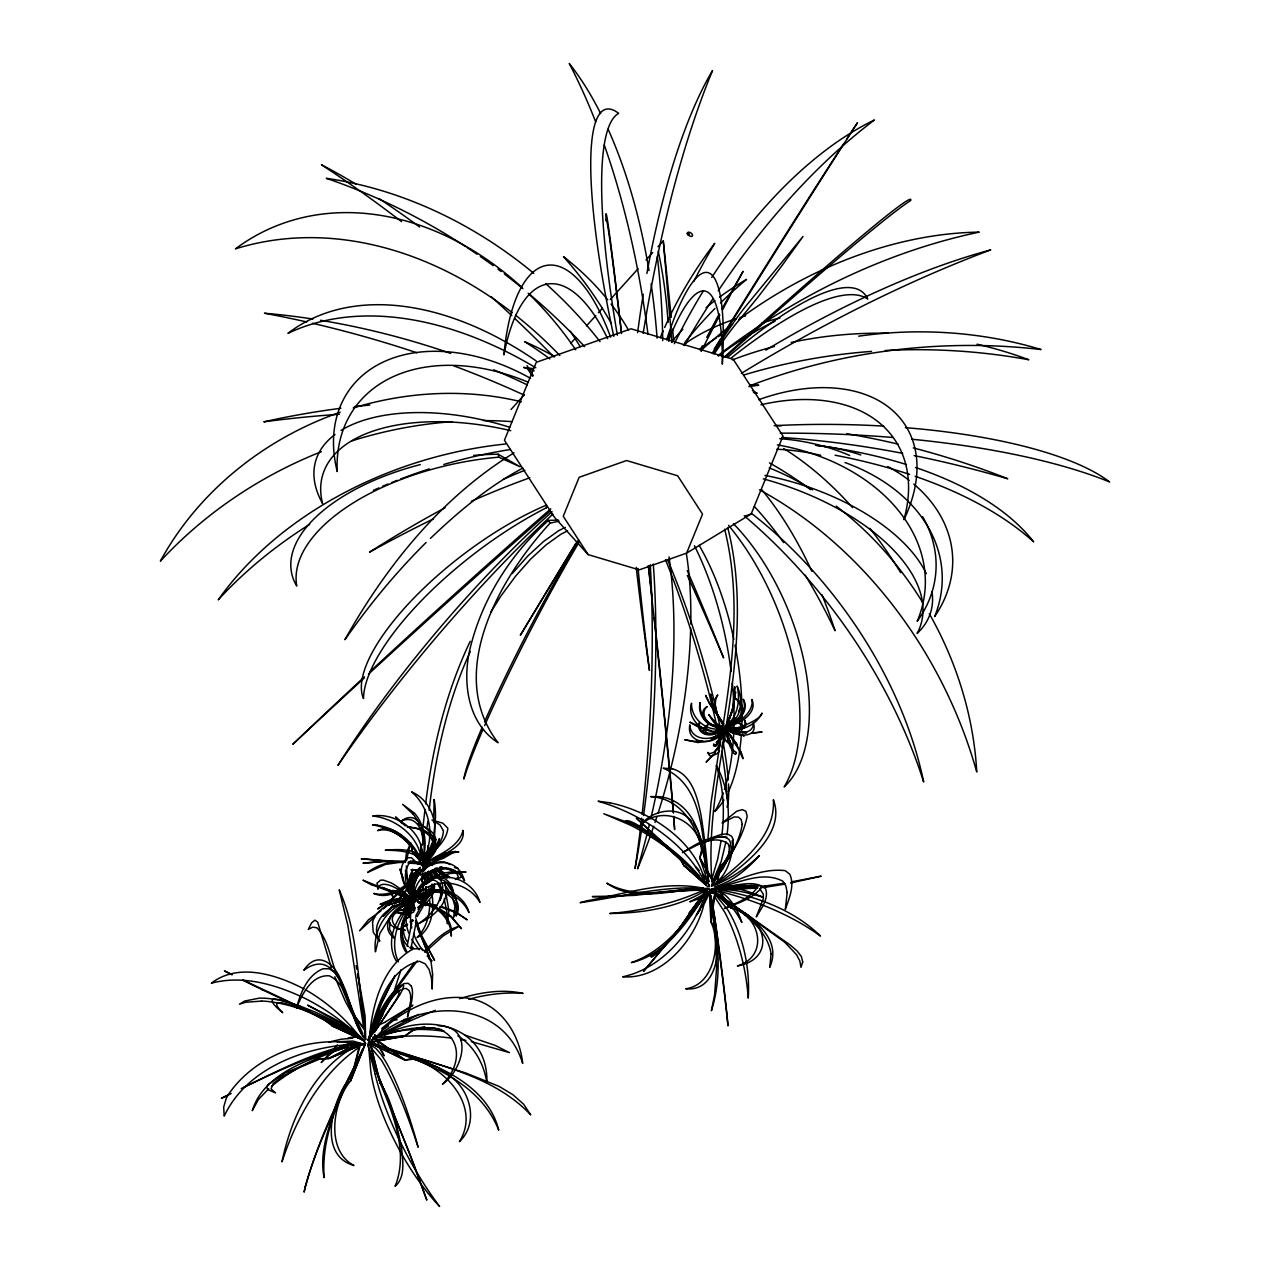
<?xml version="1.0" encoding="UTF-8"?>
<svg xmlns="http://www.w3.org/2000/svg" width="1270" height="1270" viewBox="0 0 1270 1270"><rect width="100%" height="100%" fill="white"/><g stroke="black" fill="none" stroke-linecap="round" stroke-linejoin="round"><path stroke-width="1.5" d="M427.418 872.03L427.371 877.252L429.847 879.126M724.789 730.504L724.995 728.583L724.694 739.394L722.265 748.078L724.805 728.885M728.313 736.806L725.011 728.186L737.378 744.95L726.726 730.52L726.678 733.79L729.917 741.029L729.472 743.553A16.002 2.826 57.7 0 1 722.297 736.409A17.685 3.127 57.7 0 0 728.012 736.409M390.096 916.956L379.889 933.339L375.444 951.817C372.586 929.989 387.35 906.59 409.131 901.557L408.75 917.178L405.257 919.226C402.193 926.481 402.796 935.117 407.194 941.705M405.4 870.49L411.194 895.413L407.273 877.649L406.321 865.997M429.847 900.938C429.927 914.067 426.72 928.068 417.052 937.562C431.8 929.497 434.07 910.622 432.213 895.509M724.583 729.297L724.63 728.44M423.497 842.74L422.037 827.707L417.639 820.69A25.797 16.272 -78.3 0 0 400.923 821.404A28.511 17.986 -78.3 0 1 422.894 843.105L420.64 847.122L422.624 862.028L432.53 852.567L439.579 838.565C437.674 848.312 432.864 859.282 422.767 862.774L420.64 847.122L422.894 843.105M432.022 883.968C432.832 890.857 426.72 896.033 420.418 897.144M432.53 885.111L431.53 891.143M365.395 1043.321L328.914 1058.481L319.532 1059.085L298.545 1067.879L282.448 1076.5L273.145 1083.596L271.097 1088.898L275.574 1092.899L267.795 1089.612L266.779 1087.39L267.986 1084.659L285.464 1072.801L318.738 1058.815L328.914 1058.481L365.395 1043.321L363.791 1041.273M405.273 862.473L406.352 853.44L410.623 842.661L406.479 860.473M408.75 883.952L409.575 876.871L412.782 869.236L410.464 882.967L413.575 899.843L410.099 893.127L408.75 883.952L391.716 899.716L377.666 908.955L391.287 899.271L407.733 884.015M708.025 837.724L711.105 802.227L719.757 745.236M413.575 899.843L422.577 889.587L423.577 884.365L426.99 880.777L430.832 878.396L437.896 878.046C445.802 882.825 442.166 893.683 439.69 900.636C447.294 889 434.642 871.22 423.688 885.111L422.577 889.587L413.099 895.874C412.575 871.76 434.689 850.09 458.867 851.805C444.659 853.329 431.054 860.631 422.704 872.379M433.689 822.309L434.134 799.608M425.799 895.636L425.831 892.064M714.899 897.049L715.137 894.382L727.551 909.495A99.981 60.5 82.2 0 1 748.236 998.125A143.542 86.868 82.2 0 0 724.948 912.574L714.137 896.001L710.835 921.766C721.265 943.15 714.28 984.964 685.721 988.774C716.455 991.981 721.598 949.944 715.343 927.783L710.835 921.766L709.993 892.365L717.232 894.683L724.106 898.969A88.963 46.799 82.3 0 1 741.87 922.465A55.912 29.416 82.3 0 0 724.821 894.826L721.265 892.572L713.803 890.603M423.529 865.616L426.593 864.822M342.9 985.949C338.153 967.168 319.056 947.229 303.816 970.232C344.202 941.149 347.996 1024.064 365.712 1039.368L365.061 1015.746L357.902 974.503M721.916 834.93C724.662 811.736 723.773 787.749 716.264 765.461C728.123 786.368 730.139 811.403 727.011 834.85M422.465 875.475L421.862 881.38L423.656 883.666M422.434 875.856L421.862 881.38L424.196 883.761M423.212 868.49L423.608 864.806M421.688 862.806L423.434 861.885L423.783 859.631M423.069 825.976L425.006 809.419M425.656 803.894C432.419 747.919 445.897 692.388 470.202 641.302M427.164 826.865L427.8 821.357M429.101 810.323C435.435 755.872 447.358 701.516 470.313 651.494M724.598 729.948L724.741 728.297L724.424 733.536M421.91 859.472C425.942 833.485 396.97 812.006 372.666 816.023C395.557 818.388 418.497 835.835 421.481 859.552M389.811 922.591L389.557 929.275L394.287 938.197C379.016 927.179 392.763 907.066 407.257 903.764L398.891 909.241L392.954 915.734M430.387 856.806L428.323 860.266L422.211 863.473C429.847 863.298 432.784 854.456 429.228 848.487M723.043 725.329C733.298 660.749 740.823 593.503 724.63 529.225M726.361 725.122C736.679 660.241 744.156 592.677 727.869 528.13M721.122 840.724L717.629 859.314L711.676 879.538L699.818 857.949L701.564 850.281C699.484 820.515 662.273 803.688 640.255 825.341C652.32 809.863 678.625 804.656 691.769 821.547M715.137 894.382L710.835 921.766L710.009 890.873C719.915 889.476 700.611 891.286 713.645 893.27M732.06 840.756C734.854 850.678 727.758 860.409 720.201 866.156L717.026 882.682C742.569 862.203 775.795 835.819 773.351 799.703C786.654 834.66 742.664 866.743 717.455 883.793L720.201 866.156C726.535 861.044 731.679 851.979 728.154 843.867C714.105 833.549 695.611 846.106 682.403 852.662C695.515 844.502 710.724 834.152 726.869 837.184M414.814 889.968L413.798 895.715L422.577 889.587L414.02 899.303M433.832 835.12L435.483 817.547A52.181 22.511 -84.2 0 0 434.165 799.56M423.688 861.33L423.878 853.996M723.074 745.03C715.439 789.988 708.279 835.628 711.93 881.364M434.324 859.409L428.419 861.711L428.593 860.79C441.611 853.392 458.994 846.296 463.058 830.389C465.423 843.471 450.85 850.678 441.373 856.028M391.192 915.829L399.272 908.51L408.845 903.018L409.131 901.557M446.31 893.588C444.135 908.034 430.99 917.797 418.56 923.623C431.324 915.178 445.452 900.017 439.611 883.523M725.948 841.804L721.249 861.314L713.089 880.634L699.818 857.949L702.596 849.551L700.945 839.772L697.754 830.659L693.007 822.769M425.418 897.557L422.862 906.875L417.227 916.527M407.178 946.039L411.686 923.226M411.242 947.102L415.766 924.211M411.194 895.413L412.369 889.984L410.893 885.587L411.417 878.284L411.797 895.032L411.67 878.141L410.559 876.03C407.972 883.841 421.084 915.845 406.908 889.222M424.275 895.064L421.227 905.891L415.988 915.464M723.154 738.346L723.789 735.663M369.602 1039.431L368.872 1042.464L405.162 1060.117L413.337 1059.18C446.532 1068.546 480.885 1107.027 459.438 1141.635C478.758 1123.378 470.837 1091.486 451.072 1076.897M365.49 1043.416L350.663 1080.738L359.823 1046.797C320.738 1073.706 296.466 1117.616 281.988 1161.86C291.528 1115.568 315.5 1065.673 359.791 1044.115L350.663 1080.738C333.28 1101.185 324.707 1150.303 353.965 1165.495C319.786 1155.954 330.851 1108.234 344.551 1085.469L350.663 1080.738L365.49 1043.416C361.855 1037.193 353.806 1035.479 347.52 1038.543M394.986 975.804L381.603 1003.427L368.76 1038.955C380.349 1023.842 384.318 1003.427 398.955 990.663L398.891 994.251L396.367 999.315L374.142 1032.621L399.796 994.886L402.844 988.981L403.733 985.568L402.511 985.187C385.794 999.807 380.968 1022.874 367.983 1040.305L379.492 1006.015L395.018 975.471M730.425 724.535A33.401 11.446 -75.2 0 1 728.789 725.932L726.297 727.504L732.726 708.581L735.584 691.848L733.203 708.565L725.726 726.853L731.472 729.901L746.585 732.6M372.681 1037.034A73.469 9.239 74.1 0 1 384.111 1055.862A116.903 14.7 74.1 0 0 374.285 1042.94L371.189 1043.448L368.316 1046.575L380.238 1083.024C392.668 1101.884 396.78 1125.585 401.558 1147.477C402.542 1160.193 405.987 1176.925 395.034 1186.355C408.765 1153.049 393.335 1114.25 380.238 1083.024L367.728 1044.654L369.872 1038.733M410.416 1006.586L407.479 1016.952L410.766 1000.458L410.559 994.553L409.067 990.489L406.305 988.473L402.511 988.743M386.001 906.764L383.048 908.891C389.89 900.033 403.241 894.731 413.337 901.335L408.75 917.178L404.463 919.051C399.129 927.751 400.669 939.863 408.448 946.626M731.663 849.09L733.346 843.471C731.377 858.663 727.091 876.379 712.93 884.73M425.037 897.318L421.481 905.288L418.02 909.098M432.149 842.931L425.323 859.615L420.64 847.122L424.751 859.076L428.387 849.392M461.105 875.84L464.566 880.777C454.898 846.503 406.606 865.743 414.131 897.255C413.591 874.125 444.611 857.059 461.105 875.84L460.613 877.57L455.374 879.459L458.391 876.919L456.692 873.315L449.945 869.823L439.928 866.934M435.785 908.701L426.45 904.288L425.45 905.462L413.544 898.287L414.353 895.652M370.348 1033.986L367.983 1040.305M394.891 988.806L401.002 969.756M358.664 1047.575L359.791 1044.115M710.597 891.111L704.405 903.446M430.149 862.536L423.958 863.108L427.545 852.408L431.419 850.027C438.547 835.819 418.576 827.151 407.194 826.897L422.577 829.199L432.61 835.771M424.117 862.6L427.545 852.408L432.308 849.947L434.467 846.614L435.435 843.232L433.53 836.755M707.581 894.667L703.897 903.049M424.164 874.57L421.862 881.38L425.259 872.347M726.297 727.504L728.885 724.265A47.942 16.431 -75.2 0 0 732.06 720.804M334.502 1110.313C327.215 1131.713 319.453 1154.827 324.136 1177.639C320.977 1135.364 340.392 1095.264 358.854 1058.45L346.234 1082.516L335.137 1108.488M689.086 912.908L705.818 892.493L685.721 920.956L643.509 971.391L687.848 918.416L706.993 891.048C687.705 912.082 675.91 940.879 651.51 957.231L650.129 955.373L651.145 955.818C676.386 940.149 688.959 910.511 707.581 888.524L709.152 888.127M725.567 727.329L728.932 717.915L726.583 726.646M422.497 897.763L423.64 894.683M711.533 890.889C706.945 897.747 697.039 898.795 689.848 901.827L705.04 893.667L707.12 891.222L705.993 888.555L711.057 889.905M717.455 883.793L718.217 881.793M423.958 863.108L430.308 861.377M686.61 553.117L702.532 514.144L677.672 475.79L626.57 460.534L579.168 477.282L563.245 516.255L588.121 554.609L639.223 569.865L686.61 553.117L751.173 513.953L783.019 436.023L733.266 359.331L631.063 328.803L536.273 362.315L504.428 440.245L554.18 516.953L588.121 554.609M729.806 854.424L723.138 868.49L712.01 882.285M722.201 746.442L724.313 739.378L724.694 730.139M712.025 884.618L720.201 866.156L711.549 885.634M720.598 743.855L717.439 749.871M720.709 742.156L715.121 752.189M410.147 908.225A77.343 22.908 69.2 0 1 411.036 905.732L412.401 902.256L414.449 909.114M410.051 887.476L414.623 880.729L411.718 891.254L414.385 900.382L427.482 896.35L429.371 893.286C443.627 886.619 461.518 900.589 456.089 916.067C465.217 899.7 444.071 883.285 429.197 892.683L427.482 896.35L418.862 899.017M416.29 891.08L413.575 898.033L427.482 896.35L418.798 897.414M417.306 960.85L394.573 991.378L372.015 1031.05L382.73 1015L371.634 1031.653L394.129 990.949L414.322 962.581M430.387 894.016L425.894 900.684L417.735 907.383M371.634 1031.653L372.888 1029.335M722.392 735.251L716.185 742.569L718.439 741.236M375.301 1036.003L370.681 1043.146L368.872 1042.305C369.205 1032.732 376.571 1024.938 385.461 1022.191M372.761 1039.447L370.634 1043.21L405.162 1060.117L413.893 1057.974C449.262 1069.784 489.061 1091.057 498.729 1130.157C480.171 1083.342 429.006 1062.879 384.492 1048.496L422.592 1060.879M703.215 904.256L696.42 915.035L700.199 909.78M721.408 738.6C721.09 741.013 712.565 750.745 713.708 743.918C714.184 748.475 720.471 739.664 721.281 737.949M344.98 639.54C386.286 565.896 441.325 497.459 514.001 452.866M419.417 903.43L421.926 899.287M402.638 902.208L408.892 901.192L403.479 909.939L398.939 910.495C386.334 916.305 393.621 930.418 405.336 930.291C399.494 929.037 390.43 928.211 389.144 921.02L391.493 915.591L394.367 912.844L398.193 910.352L403.479 909.939L412.845 901.763L397.573 900.319L380.095 904.383C390.112 899.224 402.669 896.255 413.322 901.303L408.75 917.178L408.845 903.018M490.633 612.505L500.618 596.44L515.525 576.231L530.765 558.975L546.052 544.894L560.769 534.337L567.531 530.86M375.301 1035.431L370.681 1042.003L368.872 1042.464L404.495 1036.225L413.306 1030.303C454.311 1017.397 470.456 1056.846 442.404 1084.247C463.185 1069.991 474.948 1026.493 438.182 1025.763M372.761 1038.781L370.649 1042.067L404.495 1036.225L414.052 1029.113L424.656 1026.795M732.838 720.931C715.232 738.727 761.365 721.439 762 713.042C756.174 725.408 740.823 731.917 727.726 728.631L732.838 720.931L735.441 720.804C743.855 715.74 742.664 703.278 734.949 698.198C744.379 702.262 745.919 716.788 735.838 721.106L732.838 720.931L725.313 727.599L730.996 732.203L744.331 735.901L731.822 731.647A23.098 11.224 14.8 0 1 727.107 728.647C722.789 726.043 732.536 734.393 735.108 733.187M720.106 745.49L713.692 752.396L709.866 753.729L707.644 752.427L709.597 755.761L711.613 756.11L716.851 753.777L719.455 751.173M417.481 892.81L421.45 887.238L427.164 882.523L432.943 879.777M415.608 917.194L416.497 915.972M705.342 893.27L706.993 891.048M707.581 888.524L706.644 889.762L707.422 890.333A66.564 10.509 -48.8 0 1 707.327 894.937M414.417 899.096L415.941 897.16M715.2 753.142L706.12 762.143L712.914 755.126M409.861 882.682L419.798 868.712L408.908 882.698M512.175 573.659L527.717 556.101L543.449 541.591L558.419 530.844L565.293 527.32M559.022 521.144L550.037 523.192C499.951 577.644 444.738 673.354 498.078 742.712C468.011 723.551 462.661 683.927 469.36 651.526C480.997 600.853 509.651 554.688 548.545 520.398L558.467 520.097M413.099 895.874L413.925 894.953M511.032 409.496L524.272 394.827M570.595 343.503L575.897 337.63M586.486 325.898L595.757 315.643M598.408 312.706L602.377 308.308M610.314 299.514L638.127 268.716M646.065 259.921L652.685 252.587M657.987 246.713L663.273 240.855L671.274 317.325M409.559 883.174L413.893 877.443L412.671 875.141L419.56 868.045M720.296 739.759L721.725 738.219M723.122 730.377L718.407 734.774L711.454 738.727M391.081 907.463L408.892 901.192M420.306 867.331L412.671 875.141L413.242 877.284C404.193 888.778 388.509 896.969 373.745 893.445C385.667 898.938 399.399 892.318 408.511 884.301M721.979 732.663L716.328 737.553L709.501 740.712M424.926 952.294L443.452 935.704L458.216 926.703C444.849 930.084 434.959 940.832 425.307 949.992M268.7 1088.739L258.302 1099.661L252.27 1110.678C264.128 1072.086 313.055 1057.529 347.742 1046.909C320.262 1055.449 293.656 1068.086 271.335 1086.437M410.035 921.988L412.607 919.575M430.466 538.369C458.486 511.588 488.617 486.299 522.954 468.027M381.778 1028.478L395.113 1017.27L412.877 1005.237L385.493 1021.794M418.656 894.08C435.435 875.617 468.027 881.412 479.981 902.478C475.186 885.539 456.549 874.157 439.341 878.062M337.407 1044.892L321.183 1062.545C332.153 1052.052 348.551 1036.78 364.744 1045.305M412.798 901.748L403.479 909.939L408.94 901.795L408.13 901.97M425.101 866.473L423.91 866.854M410.639 922.639L413.496 920.48M374.983 916.559L359.553 930.799L368.49 919.782L381.063 910.733M422.624 883.682C431.879 876.046 443.801 872.014 455.724 871.569M419.687 869.966L412.671 875.141L420.433 869.728M412.385 909.749L414.925 907.891M410.432 887.651L412.909 886.365A46.99 16.161 27.1 0 0 411.528 889.619L411.75 893.81L414.306 900.827M407.337 924.195L404.495 926.211L407.638 924.544M423.434 861.885C429.117 858.774 430.006 851.329 427.895 845.741M677.085 890.921L706.406 889.952C677.862 907.764 642.858 913.209 609.695 913.495C642.207 910.812 674.672 903.51 704.358 889.762C672.29 889.651 636.572 899.938 606.854 883.158C635.683 903.796 675.148 888.587 707.517 888.413M425.894 884.412L430.673 881.11M381.714 1030.034L388.461 1026.049M418.656 908.082C427.545 903.43 435.785 894.509 434.388 883.777M443.722 867.886L437.102 871.045L419.83 874.824L445.659 868.505M435.181 1010.317L412.639 1019.746L376.174 1037.733L404.495 1036.225L374.555 1037.717L418.576 1014.444M400.891 989.679C387.953 997.617 380.698 1011.968 373.602 1024.858C381.032 1009.602 388.858 992.473 404.098 983.583L408.194 983.313L411.004 985.774M681.403 860.457L659.4 840.502L644.588 829.437A47.895 7.922 41 0 0 624.967 822.071A52.911 8.763 41 0 1 681.133 860.615L683.752 865.315L706.183 885.285C708.962 881.697 704.691 877.443 702.675 874.585M721.757 733.663L719.614 734.695L722.63 734.06M414.798 910.399L411.988 901.097L409.734 903.145A53.864 15.954 69.2 0 0 407.162 915.575M243.745 1087.263C280.718 1069.531 317.881 1049.846 358.743 1043.019L328.914 1058.481L357.188 1044.051C316.405 1052.465 278.527 1070.674 241.205 1088.596M428.593 860.79L427.879 861.155L427.545 852.408L428.419 861.711M228.457 1094.851L221.456 1098.312L231.188 1093.502M389.017 904.938L401.415 900.938A35.862 30.496 -66.5 0 1 410.321 901.398L413.115 902.144M435.737 858.742L440.023 856.758M355.616 1044.369L358.743 1043.019M414.369 900.351L413.702 900.62C406.337 890.032 400.987 872.061 410.702 861.504L412.925 860.838L417.274 863.267L411.559 857.79L408.384 857.679C394.319 866.759 404.177 887.143 412.036 897.461L409.337 891.731M723.122 729.472L716.137 730.964M420.068 894.128L429.181 891.857M439.579 876.776L450.072 873.49L466.058 872.046L457.438 871.442M451.596 1038.13C426.545 1035.002 400.844 1034.605 376.142 1040.447L405.162 1060.117L374.555 1038.336C396.303 1028.414 421.037 1027.954 444.357 1031.288M711.295 886.301C729.424 879.951 745.474 868.664 759.412 855.615C747.236 869.14 732.568 881.824 714.645 886.714M745.601 515.938L751.173 513.953M723.106 728.758L716.423 731.107L714.438 732.981L707.057 733.282L704.405 729.71L709.279 723.09L703.644 728.424L703.04 731.837L705.803 734.155L711.232 734.266L722.773 728.885M436.642 859.552L455.374 851.313L443.357 858.329L433.403 861.838M434.578 868.696L436.959 867.886M723.646 728.393L717.486 729.678M712.375 888.778C729.567 883.999 747.395 891 763.318 897.207M742.156 732.663L744.553 731.964L742.251 732.218M746.109 733.155L727.71 728.948L732.695 727.504L737.537 728.758L741.474 727.424L740.585 724.456L736.14 720.534L741.696 724.789L743.029 728.012L738.33 729.218L732.695 727.504L725.678 727.615M468.741 999.284C486.394 994.41 504.809 992.029 523.097 993.41C501.967 988.743 480.108 992.457 459.676 998.633M328.978 1042.114L340.9 1039.273L352.949 1038.146M420.243 890.365L431.403 889.46L441.166 891.731M374.555 1037.717L377.65 1036.971M790.496 883.047L821.15 876.173L791.321 881.872M401.542 1021.413L409.718 1019.842M408.114 911.685L403.558 912.717L395.78 912.241M433.61 879.269C425.767 880.539 419.64 886.666 416.036 893.445C419.798 882.555 432.34 872.855 443.944 878.332A28.178 20.749 -63.3 0 1 452.406 888.174L453.628 892.889C451.818 886.111 446.373 880.316 439.293 879.142M707.993 741.251L697.817 742.537L684.657 739.68L693.039 741.299L702.675 741.14M785.463 884.031L762.889 887.651M757.555 888.206L718.709 889.254L757.507 887M784.209 883.19L761.413 886.571M723.678 726.25L717.693 716.01L714.899 707.104A13.176 7.302 78.5 0 1 715.486 698.548L717.74 694.88C712.994 702.659 715.899 712.676 720.312 719.963L724.17 726.186M390.906 1020.699L397.081 1019.746M723.424 730.059L716.423 731.107L723.884 730.107M760.539 887.206L767.524 886.222L761 886.936M685.705 889.683L634.127 895.413L592.344 896.604L606.949 896.795M757.079 887.619L734.282 889.333M337.01 1041.781L352.981 1041.067L363.601 1044.115M686.022 889.492L695.5 888.555L614.22 896.525M718.709 889.254L750.856 885.349L760.651 885.809L761.683 887.428C752.777 898.922 737.346 903.272 724.329 908.574C735.505 903.176 749.014 898.954 756.46 888.492L755.777 886.841L748.093 885.873L719.058 888.905L720.566 888.905M757.825 887.222L711.089 889.317L714.661 889.365M737.394 733.282L739.759 733.107M419.783 862.155L408.527 862.917L408.448 861.743M418.322 899.35C426.387 899.89 435.943 893.572 433.578 884.571M424.005 869.791L410.956 869.855L416.56 870.045M723.598 728.964C716.359 728.123 712.359 720.026 708.676 714.55L716.074 723.138L723.249 727.678M420.338 862.298L408.527 862.917L420.259 863.394M703.644 890.095L706.406 889.952M753.57 732.79L762.095 731.996L751.189 733.393M404.066 861.806L385.524 864.41L367.633 872.442C378.015 864.33 391.604 860.854 404.654 861.25M708.962 886.269L707.358 886.301L683.752 865.315L681.133 860.615M261.556 1001.093L245.856 1002.252L239.427 1004.205L244.713 1001.03L259.159 998.172A121.428 45.704 34.2 0 1 278.098 999.95M420.148 863.806L408.162 863.108M435.515 863.362L426.212 863.965L439.658 861.87L445.04 862.044L450.136 864.6M726.9 889.46L716.042 889.381M403.892 1019.381L409.384 1019.54M740.013 732.298L735.727 731.964M414.195 897.636L401.336 894.905L406.178 897.239M404.828 861.838L383.397 861.489L362.966 863.203L383.572 861.346L405.606 861.727M433.022 891.762L441.658 892.731M427.879 864.933L424.005 864.14L426.895 864.346M418.624 863.362L410.607 862.695M427.403 864.457L424.339 864.203L427.99 864.949M403.352 862.012L361.236 858.758L401.78 862.505M424.64 868.378L423.561 864.822L426.148 865.076M425.577 864.997L422.846 864.727L422.259 865.807L424.545 865.87L422.307 865.219M430.276 864.14L432.927 864.425M409.654 862.235L417.909 863.314L410.369 862.171M413.099 899.017L416.608 899.462M442.404 891.937L427.926 892.635L418.592 896.715C435.102 882.269 463.486 891.54 468.979 912.606C464.391 902.494 455.089 894.667 444.246 892.175M754.301 886.095L740.981 885.238L723.233 886.698C736.806 886.174 753.713 879.126 765.477 888.476C769.255 898.684 761.143 908.542 756.301 916.924L763.302 898.731L763.27 894.191L759.825 888.682M711.2 730.663L699.056 727.472L689.832 722.154L703.151 728.012M403.146 898.954A30.115 10.922 65.2 0 1 407.876 896.985L414.909 901.811L408.718 899.303A47.927 17.383 65.2 0 0 401.939 902.113A30.115 10.922 65.2 0 1 402.431 900.366M460.534 1039.559L465.899 1040.416M712.121 890.095L711.105 889.19L731.266 908.129L718.614 889.762C755.523 895.906 793.306 909.447 820.468 936.038C790.194 914.146 754.697 900.319 718.693 891.096L731.266 908.129C759.936 914.59 769.906 956.088 737.41 965.946C778.494 958.675 764.683 913.67 731.266 908.129L712.041 890.111C729.456 887.921 746.855 892.318 763.381 897.398M414.814 900.843L415.814 901.033M429.165 864.791L432.546 865.41M454.533 867.474L457.93 868.156L454.692 867.362M426.752 865.838L409.924 861.346L425.339 865.87M435.912 905.288L417.846 901.494M420.243 902.018L436.769 905.78M471.329 1041.606L509.429 1052.624L495.109 1045.385L464.979 1035.113M704.548 728.345L707.311 728.996M441.865 1029.732C422.783 1024.906 402.717 1029.049 384.397 1035.113C427.069 1011.428 488.712 1025.493 486.886 1083.024C484.124 1064.212 474.297 1046.067 457.883 1035.86M441.23 867.108L452.485 870.172L459.819 873.919M367.728 1044.654L370.681 1045.416L369.713 1044.686M440.007 906.669L456.247 912.765L467.154 919.829L455.914 911.892L442.436 906.891M723.328 727.091L716.629 724.852L714.819 725.487C706.533 724.075 699.564 712.676 707.327 706.438C697.262 711.867 705.533 725.361 714.74 725.789L716.629 724.852L722.979 726.996M395.795 891.111L398.462 892.048A50.07 8.509 38.3 0 1 409.083 897.446A61.008 10.382 38.3 0 0 399.701 893.175M395.843 912.543L404.066 914.289A21.257 21.177 49.1 0 0 413.814 911.955M391.16 891.572L363.172 880.237M392.874 892.207L409.257 898.557L394.097 890.635L406.337 896.271M408.527 898.255L371.697 884.761M391.557 890.968L382 887.397L391.398 891.016M414.29 900.795L411.21 896.382M688.197 234.839C692.499 234.569 684.086 231.235 688.324 234.982M300.545 1006.316L312.642 1011.063A122.126 49.133 35.2 0 1 350.171 1030.986A148.796 59.865 35.2 0 0 313.865 1013.714L302.276 1009.507A147.749 55.324 34.2 0 0 261.477 1001.014M304.181 1009.285L357.251 1035.828C329.152 1026.89 306.689 1005.157 277.13 999.347A62.928 8.906 29.5 0 0 282.75 1012.698A69.548 9.842 29.5 0 1 323.358 1019.254M394.732 892.318L412.988 900.271M394.764 892.223L410.147 898.938M419.084 902.811L425.45 905.462L426.212 903.7L429.53 904.383L435.896 907.383M437.547 907.732L417.671 901.89L436.451 907.986M418.735 902.668L425.45 905.462L419.148 901.811M424.259 1061.514L437.515 1067.276L448.437 1074.452M630.428 823.436L603.774 813.768L630.476 825.167A112.427 44.64 36.4 0 1 666.909 847.836L675.545 854.567A113.236 48.482 36.1 0 1 699.198 876.094A92.932 39.799 36.1 0 0 676.513 853.503L667.766 846.471A92.408 36.893 36.4 0 0 630.428 823.404M498.142 454.231L498.761 457.168L520.097 466.773L498.142 454.231A165.624 81.312 -11.3 0 0 473.678 455.422M302.403 1008.443L261.763 989.568M410.575 899.144L413.274 900.414L396.716 891.889L410.908 898.414M434.88 869.267L449.437 877.634M302.323 1008.047L243.411 980.186M309.118 1011.301L357.251 1035.828M723.884 728.313L716.629 724.852L722.884 727.853M303.895 988.87C276.527 974.662 238.569 962.327 211.376 983.171C242.538 974.836 275.304 984.409 303.625 997.712A146.24 86.931 41 0 1 359.537 1036.717A111.855 66.5 41 0 0 305.467 989.759M224.425 970.947L232.251 974.773M439.103 908.526L451.199 916.241L461.439 928.703L451.009 916.94L437.928 908.653M413.544 898.287L414.623 898.827M437.626 868.95L443.738 872.538M354.679 1034.605L356.33 1035.51L332.073 1025.827L322.453 1018.413M434.467 869.49L441.992 874.57M406.448 897.049L408.924 898.509M374.555 1038.336L377.619 1040.146M334.82 972.169L329.232 968.835L323.183 968.708C307.419 974.947 300.561 992.696 296.529 1007.92C302.165 994.092 311.769 974.503 329.359 975.82C347.488 984.536 349.695 1007.904 358.156 1024.144L343.614 987.584M421.005 855.377C410.512 848.709 397.224 849.17 385.286 850.233C397.113 850.44 410.385 850.725 420.1 858.329M430.403 879.269L427.371 877.252L426.275 873.697M370.824 1044.988L375.983 1048.496L380.841 1054.036A131.381 27.781 76.5 0 1 418.132 1147.254A188.627 39.878 76.5 0 0 381.365 1060.101L371.015 1047.75L380.238 1083.024L370.824 1044.988L371.729 1048.48M432.26 869.744L441.69 878.03M409.75 947.579L412.369 949.5M438.023 868.759L442.96 872.903M438.499 909.145L444.627 914.813A21.257 13.716 53.6 0 1 451.167 927.894L451.31 936.133C451.596 925.497 445.325 915.67 436.991 909.479M432.546 870.426L441.246 877.776M662.083 842.343L692.15 869.378L706.279 883.841L683.752 865.315L704.834 882.666L682.561 860.425M446.722 874.728L449.596 877.157M411.226 946.213L413.528 948.198M421.005 859.028L411.655 850.932L411.813 847.725C404.003 837.708 391.112 826.706 377.539 830.628C390.795 823.5 405.305 836.993 412.258 847.503L411.655 850.932L420.433 861.33M421.307 859.52L411.655 850.932L419.878 860.647M704.231 881.983L706.279 883.841M681.164 859.155L636.365 818.182M431.879 871.284L436.483 875.49M405.336 825.865L395.621 816.959L402.257 823.611M699.198 870.49L695.484 866.918L698.214 869.664M412.21 901.16L414.544 907.415M702.485 873.76L709.089 881.507M430.816 870.617L435.277 875.363M431.863 870.807L436.023 875.284M718.614 889.762L720.122 891.476M413.242 814.34L402.606 804.323L414.48 813.149A49.784 39.783 -71.6 0 1 423.862 832.247L424.767 837.914A50.07 40.815 -70 0 1 423.894 855.631A61.008 49.736 -70 0 0 423.307 838.565A60.531 48.292 -71.8 0 0 420.624 827.961M430.038 855.678L425.799 852.678L427.974 855.901L427.053 859.234A35.862 10.795 -5 0 1 424.704 861.377M335.836 973.423C351.711 992.108 349.059 1019.016 365.03 1038.019L364.077 1019.508L360.172 990.219M364.887 1029.335L350.917 1011.079L363.887 1029.049L347.901 925.608L339.233 889.873C358.569 933.355 357.584 982.885 364.887 1029.335L363.585 1027.081M447.04 883.761L454.247 894.62M728.551 733.06L725.075 728.44L726.678 733.79L726.488 730.52L738.172 748.49L742.982 758.698A32.353 10.589 46 0 0 740.823 751.776M729.123 733.711L740.87 751.808M430.26 872.204L433.753 876.983M428.768 871.331L433.197 878.951M444.992 884.777L450.834 893.794M396.494 961.342C384.715 942.356 395.494 916.21 411.813 903.319C398.002 918.543 389.191 942.181 398.415 961.85M528.066 369.586L532.511 376.142M722.424 723.202L713.264 707.088L710.708 694.071L713.438 706.866L722.297 722.995M445.119 875.459L447.008 878.316M527.034 365.649L533.273 375.714M405.781 951.928C396.923 938.34 400.685 919.956 409.877 907.526C402.13 920.48 399.193 937.689 406.733 951.389M722.852 723.138L711.136 706.215L705.564 695.341L709.041 702.929L724.043 724.011M428.546 871.331L431.879 878.919M412.94 899.176L407.305 888.254M548.545 520.398L550.037 523.192M437.626 883.412L440.944 890.254M725.853 728.408L727.519 730.25A18.669 7.826 -78.3 0 0 733.377 727.456A29.718 12.446 -78.3 0 1 729.615 728.885M444.309 882.38L446.627 891.921M365.03 1037.907L365.712 1039.368M720.963 720.153L723.122 725.154M405.416 886.095L399.955 869.077L403.273 878.967M423.561 864.822L424.799 868.807M730.075 741.664L731.52 745.172L728.742 738.473A37.83 0.968 69.5 0 1 725.964 731.663A31.036 0.794 69.5 0 0 729.059 739.378L729.869 741.315M712.105 878.237L713.089 880.634M452.295 896.938L454.898 906.161L453.692 917.226L456.136 911.908L456.533 902.351M334.788 976.741L345.154 1000.966L362.807 1033.494L347.996 1002.554L340.376 983.71M337.677 976.44C330.375 960.549 329.216 940.848 316.913 927.783L312.69 927.148L308.292 929.418L311.658 922.782L314.912 920.178L317.659 922.099L331.327 967.518M454.755 896.064L456.311 900.414M426.847 872.919L429.069 879.284M410.321 894.493L409.432 891.207M699.818 857.949L709.311 886.222L708.898 884.777M415.988 920.623L421.751 935.593L434.578 960.39L420.672 935.561L415.512 921.925M445.897 893.112L448.897 910.765L447.231 923.782L446.738 911.193L444.167 898.938M426.339 873.871L427.371 877.252L427.276 872.299M411.226 894.683L411.448 895.461L412.369 889.984L412.94 899.636M725.408 728.678L724.63 732.917L724.979 727.694M411.988 901.097L412.305 902.446M426.053 873.49L427.593 880.046M415.941 920.782L418.433 930.196L429.641 957.786L419.132 930.243L415.893 918.543M413.21 901.557L414.845 908.764M425.053 858.345L425.323 859.615M356.076 965.692L356.806 969.216M424.704 873.919L425.99 882.237M430.816 886.238L431.435 889.921M357.505 974.042L358.33 978.948M358.886 982.218L359.918 988.616M413.718 911.32L413.147 907.002L413.29 911.066M390.62 891.826L392.843 896.953L392.033 892.969A60.531 9.303 36.6 0 1 399.478 892.985M424.545 873.919L425.148 881.634M425.577 886.73L425.99 890.286M428.784 886.873L429.165 890.365M672.513 329.105L673.735 340.868M663.273 240.855L672.005 342.503M429.847 832.993C429.768 817.547 423.45 801.989 411.607 791.861C427.164 798.528 436.007 815.88 434.8 832.39A45.863 42.1 -56.3 0 1 434.07 837.994M426.228 886.714L426.275 889.714M420.275 464.614A165.624 81.312 -11.3 0 0 296.783 586.057A183.007 89.852 -11.3 0 1 498.761 457.168M534.098 370.824A307.642 151.035 -11.3 0 0 523.637 367.443A193.342 94.917 -11.3 0 1 533.527 368.681M339.423 414.274A496.395 202.073 -10 0 0 263.827 421.846A345.742 140.748 -10 0 1 340.9 408.273M354.409 406.654A345.742 140.748 -10 0 1 369.824 405.066M666.623 339.836A165.624 34.48 -80.1 0 1 722.328 364.157A183.007 38.1 -80.1 0 0 668.496 340.709M643.176 333.391A496.395 138.652 -83.8 0 1 712.533 70.564A345.742 96.568 -83.8 0 0 646.875 273.479M637.619 332.708A345.742 96.568 -83.8 0 1 643.287 294.243M922.671 516.747A165.624 121.793 3.9 0 1 917.178 621.332A183.007 134.572 3.9 0 0 777.383 444.881M779.716 438.674A165.624 121.793 3.9 0 1 849.63 455.454M743.728 375.031A496.395 395.557 3.5 0 1 871.49 351.393M885.238 350.52A496.395 395.557 3.5 0 1 1028.795 359.743A345.742 275.495 3.5 0 0 977.043 344.202M732.314 359.95A345.742 275.495 3.5 0 1 774.51 346.424M791.258 342.455A345.742 275.495 3.5 0 1 887.873 333.232M699.468 349.583A307.642 226.219 3.9 0 1 716.566 337.741M718.185 336.709A307.642 226.219 3.9 0 1 721.455 334.693M683.26 344.916A193.342 142.177 3.9 0 1 736.187 318.706M739.95 317.516A193.342 142.177 3.9 0 1 745.649 315.849M321.326 451.707A384.842 328.136 -23 0 0 160.369 561.165A294.37 251 -23 0 1 340.201 412.226M351.901 440.865A384.842 328.136 -23 0 1 452.326 421.656M483.378 420.576A384.842 328.136 -23 0 1 512.223 421.672M353.25 407.972A294.37 251 -23 0 1 521.335 401.78M309.626 524.367A391.589 279.035 -16.2 0 0 218.265 599.837A321.373 228.997 -16.2 0 1 505.428 444.024M373.396 490.315A391.589 279.035 -16.2 0 1 378.841 487.918M382.492 486.346A391.589 279.035 -16.2 0 1 387.969 484.045M391.652 482.536A391.589 279.035 -16.2 0 1 397.192 480.346M400.717 478.981A391.589 279.035 -16.2 0 1 429.292 468.916M443.786 464.471A391.589 279.035 -16.2 0 1 510.413 449.501M522.399 287.845A294.37 229.6 63 0 0 235.458 248.872A384.842 300.149 63 0 1 512.413 312.769M528.177 293.275A294.37 229.6 63 0 1 575.723 349.822M515.525 315.198A384.842 300.149 63 0 1 559.848 355.521M535.861 367.792A391.589 248.634 53.1 0 0 287.941 333.375A321.373 204.057 53.1 0 1 536.162 360.918M570.278 331.248A307.642 127.127 45 0 1 580.199 346.662M401.574 221.663A496.395 164.211 42.7 0 0 321.469 164.798A345.742 114.364 42.7 0 1 356.076 184.214M491.458 296.878A496.395 164.211 42.7 0 1 511.794 315.659M514.667 318.373A496.395 164.211 42.7 0 1 554.006 356.997M378.841 198.517A345.742 114.364 42.7 0 1 419.56 226.981M684.863 342.471A307.642 199.93 -33.2 0 1 714.994 308.419M720.455 302.974A307.642 199.93 -33.2 0 1 746.506 279.416A193.342 125.651 -33.2 0 0 719.487 297.164M671.465 342.011A193.342 125.651 -33.2 0 1 682.863 329.311M706.072 307.689A193.342 125.651 -33.2 0 1 714.931 300.593M758.714 399.701A165.624 107.632 -33.2 0 1 903.922 519.684A183.007 118.935 -33.2 0 0 760.936 404.781M718.026 355.505A496.395 353.901 -36.5 0 1 979.186 232.124A345.742 246.491 -36.5 0 0 738.87 319.405M701.056 350.456A345.742 246.491 -36.5 0 1 732.6 324.12M733.457 523.732A165.624 87.947 67.8 0 1 784.161 786.94A183.007 97.187 67.8 0 0 728.535 525.336M769.461 462.915A496.395 295.989 71.6 0 1 810.498 489.633M783.717 448.516A345.742 206.153 71.6 0 1 852.551 507.587M869.95 528.368A345.742 206.153 71.6 0 1 900.652 572.611M753.475 392.462A307.642 163.37 67.8 0 1 757.174 393.319A193.342 102.68 67.8 0 0 752.459 390.525M724.154 357.188A294.37 9.89 -42.5 0 1 910.606 200.565A384.842 12.938 -42.5 0 0 725.472 357.045M731.075 358.077A391.589 91.519 -49.9 0 1 867.759 299.053A321.373 75.105 -49.9 0 0 727.662 357.219M668.322 338.201A307.642 140.303 -59.9 0 1 670.417 332.883M693.753 281.527A307.642 140.303 -59.9 0 1 714.724 243.332A193.342 88.17 -59.9 0 0 664.67 327.485M660.305 337.725A193.342 88.17 -59.9 0 1 663.178 330.898M684.324 345.567A496.395 259.445 -63.7 0 1 712.883 298.863M718.233 290.782A496.395 259.445 -63.7 0 1 874.411 119.983A345.742 180.689 -63.7 0 0 711.724 277.495M674.354 343.678A345.742 180.689 -63.7 0 1 703.485 290.608M699.119 545.322A165.624 70.612 78.7 0 1 733.838 639.381M735.012 645.112A165.624 70.612 78.7 0 1 741.521 732.123M741.251 735.949A165.624 70.612 78.7 0 1 728.361 791.766M723.932 800.036A165.624 70.612 78.7 0 1 714.756 811.546A183.007 78.026 78.7 0 0 723.265 792.956M694.436 545.735A183.007 78.026 78.7 0 1 731.107 671.671M732.33 682.927A183.007 78.026 78.7 0 1 724.456 789.416M754.396 506.492A496.395 244.967 82.6 0 1 783.653 542.592M805.243 575.199A496.395 244.967 82.6 0 1 835.073 630.745A345.742 170.624 82.6 0 0 821.928 594.63M761.794 489.744A345.742 170.624 82.6 0 1 811.879 571.341M433.467 518.874A496.395 135.7 -34.8 0 0 369.554 552.148A345.742 94.52 -34.8 0 1 445.087 507.794M471.329 501.285A496.395 135.7 -34.8 0 1 529.796 477.79M503.301 479.314A345.742 94.52 -34.8 0 1 524.891 470.233M718.455 356.044A307.642 224.758 -3.1 0 1 775.049 321.135M761.921 323.088A193.342 141.256 -3.1 0 1 779.875 318.024M816.435 445.421A321.373 163.274 -0.7 0 1 906.431 464.534M915.559 467.503A321.373 163.274 -0.7 0 1 1033.669 541.893A391.589 198.945 -0.7 0 0 915.083 476.266M835.073 455.216A391.589 198.945 -0.7 0 1 909.558 474.393M749.475 385.905A496.395 393.24 -4.2 0 1 1041.098 349.552A345.742 273.891 -4.2 0 0 858.695 336.169M780.256 433.165A384.842 111.823 0.6 0 1 892.635 437.483M911.812 439.229A384.842 111.823 0.6 0 1 1109.631 481.949A294.37 85.534 0.6 0 0 905.319 427.641M774.176 425.672A294.37 85.534 0.6 0 1 883.698 426.117M913.781 484.076A165.624 120.999 -3.1 0 1 934.672 616.537A183.007 133.699 -3.1 0 0 844.994 462.518M815.546 445.23A165.624 120.999 -3.1 0 1 860.79 454.946M887.746 466.55A165.624 120.999 -3.1 0 1 909.145 480.33M776.843 449.247A183.007 133.699 -3.1 0 1 820.769 455.311M482.187 727.265A165.624 14.716 -62.6 0 0 463.836 779.05A183.007 16.272 -62.6 0 1 483.029 729.297M484.473 721.963A165.624 14.716 -62.6 0 1 579.025 540.417M484.632 725.614A183.007 16.272 -62.6 0 1 579.247 541.877M577.786 540.861A496.395 6.128 -59.3 0 0 520.319 635.317A345.742 4.27 -59.3 0 1 575.802 543.433M335.026 434.483A165.624 85.122 15.5 0 0 322.58 503.539A183.007 94.059 15.5 0 1 510.746 430.673M340.995 430.435A165.624 85.122 15.5 0 1 509.794 427.307M306.753 321.961A496.395 213.297 15 0 0 264.477 313.23A345.742 148.558 15 0 1 312.944 319.056M312.515 323.294A496.395 213.297 15 0 1 416.925 352.79M453.707 365.792A496.395 213.297 15 0 1 524.018 395.034M320.516 320.278A345.742 148.558 15 0 1 450.755 353.457M493.712 369.84A345.742 148.558 15 0 1 527.288 384.889M549.894 358.918A307.642 158.131 15.5 0 0 524.542 341.582A193.342 99.377 15.5 0 1 554.625 356.568M648.256 565.626A183.007 2.73 84.1 0 1 673.259 812.498M673.608 816.705A183.007 2.73 84.1 0 1 674.624 829.627A165.624 2.477 84.1 0 0 673.735 816.388M686.451 554.133A294.37 119.856 -75.9 0 1 690.769 624.094M690.674 628.094A294.37 119.856 -75.9 0 1 658.035 813.26M656.828 816.959A294.37 119.856 -75.9 0 1 655.003 822.484M653.748 826.214A294.37 119.856 -75.9 0 1 637.556 868.775A384.842 156.686 -75.9 0 0 649.351 824.643M669.036 556.911A384.842 156.686 -75.9 0 1 650.732 818.848M653.288 564.07A321.373 76.136 -85.5 0 1 643.557 815.53M643.049 819.293A321.373 76.136 -85.5 0 1 635.063 868.505A391.589 92.758 -85.5 0 0 641.667 818.182M650.303 564.769A391.589 92.758 -85.5 0 1 642.112 814.26M648.478 566.134A165.624 2.477 84.1 0 1 652.367 600.377M654.272 617.76A165.624 2.477 84.1 0 1 673.465 812.943M638.064 568.42A496.395 29.924 80.7 0 0 649.462 670.449A345.742 20.844 80.7 0 1 636.238 567.357M741.362 373.364A496.395 152.448 -30.3 0 1 990.711 249.888A345.742 106.172 -30.3 0 0 765.826 350.155M610.632 337.169A165.624 62.77 82.9 0 0 503.936 354.933A183.007 69.358 82.9 0 1 607.631 338.63M595.693 121.904A496.395 221.885 86.7 0 0 569.246 63.5A345.742 154.543 86.7 0 1 600.662 113.538M604.266 144.97A496.395 221.885 86.7 0 1 648.017 334.423M608.139 129.254A345.742 154.543 86.7 0 1 649.002 270.573M651.097 283.877A345.742 154.543 86.7 0 1 657.082 338.074M658.257 251.254A193.342 73.279 82.9 0 1 668.099 322.485M668.861 337.455A193.342 73.279 82.9 0 1 668.972 341.17M657.352 256.699A307.642 116.586 82.9 0 1 662.67 340.677M712.279 353.187A496.395 11.684 -58.4 0 1 857.425 122.777A345.742 8.144 -58.4 0 0 846.725 139.049M714.264 349.059A345.742 8.144 -58.4 0 1 720.439 339.058M722.487 335.724A345.742 8.144 -58.4 0 1 843.296 144.304M364.379 676.846A294.37 9.89 -42.5 0 0 292.814 744.299A384.842 12.938 -42.5 0 1 364.315 677.942M370.046 671.576A294.37 9.89 -42.5 0 1 550.783 508.841M368.522 674.068A384.842 12.938 -42.5 0 1 549.354 511.794M552.085 511.699A321.373 75.105 -49.9 0 0 337.947 765.334A391.589 91.519 -49.9 0 1 552.799 514.175M714.359 353.743A183.007 18.352 -61.7 0 1 740.013 319.103L757.396 297.863A2676.065 268.367 -61.7 0 0 782.034 265.573L803.053 236.442L747.331 304.308A165.624 16.605 -61.7 0 0 713.073 353.743M700.627 349.123A193.342 19.383 -61.7 0 1 702.358 345.789M706.723 337.407A193.342 19.383 -61.7 0 1 719.264 313.928M721.979 308.912A193.342 19.383 -61.7 0 1 743.061 271.399A307.642 30.845 -61.7 0 0 722.567 309.848M701.215 351.425A307.642 30.845 -61.7 0 1 719.82 315.087M345.027 639.588A358.013 170.894 -56.5 0 1 426.133 542.465M931.974 591.598A165.624 84.884 16.8 0 1 917.099 633.46A183.007 93.789 16.8 0 0 763.254 478.869M764.969 475.393A165.624 84.884 16.8 0 1 926.306 573.675M781.653 437.451A496.395 212.582 16.2 0 1 902.716 453.342M914.162 455.597A496.395 212.582 16.2 0 1 1007.745 478.774A345.742 148.066 16.2 0 0 913.257 447.913M775.573 425.498A345.742 148.066 16.2 0 1 781.177 425.863M846.82 433.721A345.742 148.066 16.2 0 1 898.065 444.135M748.919 386.604A307.642 157.67 16.8 0 1 758.761 385.239A193.342 99.092 16.8 0 0 751.126 384.953M723.424 732.091A29.131 5.286 57.4 0 1 722.535 732.123M728.71 728.869A29.718 12.446 -78.3 0 1 727.837 728.726L732.695 727.504L725.313 727.631L727.027 728.377A22.241 17.462 -21.3 0 0 731.837 730.996M739.95 708.517A33.401 11.446 -75.2 0 1 738.505 711.93M735.378 717.979A33.401 11.446 -75.2 0 1 732.076 722.741M661.876 842.01A96.853 7.795 43.8 0 1 636.492 818.166M428.895 958.739A45.863 29.972 38 0 0 431.99 960.977A59.96 39.179 38 0 1 427.164 955.881M419.148 949.69A45.863 29.972 38 0 1 411.75 939.371M408.813 933.228A45.863 29.972 38 0 1 408.051 910.749L412.861 903.24L411.004 911.923A59.96 39.179 38 0 0 411.797 927.894M422.846 950.531A59.96 39.179 38 0 1 413.544 933.577M371.888 884.793A52.181 7.62 13.3 0 1 363.284 880.269M390.636 891.842A49.784 7.699 36.7 0 1 395.764 891.08M421.989 870.077A28.178 5.175 3.8 0 1 416.608 870.077M442.023 874.522A46.99 38.91 83.7 0 1 444.357 876.602M425.386 873.712A77.343 41.624 -20.8 0 1 425.101 880.729M416.385 899.462A77.343 41.624 -20.8 0 1 413.353 903.224A53.864 28.988 -20.8 0 0 416.163 900.747M418.37 874.49A45.863 5.763 -47.9 0 1 398.526 899.938M397.272 901.367A45.863 5.763 -47.9 0 1 394.7 904.224M393.414 905.637A45.863 5.763 -47.9 0 1 383.127 916.384A59.96 7.525 -47.9 0 0 392.668 905.843M418.513 872.696A59.96 7.525 -47.9 0 1 398.383 899.208M397.272 900.541A59.96 7.525 -47.9 0 1 394.986 903.176M428.292 872.919A53.864 28.988 -20.8 0 1 428.72 880.031M423.958 891.683A53.864 28.988 -20.8 0 1 421.021 895.62M432.943 870.744A47.927 23.225 -25.7 0 1 434.054 872.014M434.943 869.553A30.115 14.589 -25.7 0 1 436.404 874.538M433.689 839.835A45.863 42.1 -56.3 0 1 423.608 860.203A59.96 55.039 -56.3 0 0 429.816 834.723M413.274 814.308A60.531 48.292 -71.8 0 1 417.798 821.5M411.036 985.742A68.739 17.177 -61.9 0 1 410.543 1006.459M262.191 989.616A127.27 11.382 23.9 0 1 242.729 980.154M231.584 974.519A127.27 11.382 23.9 0 1 225.123 971.153M279.844 1000.3A121.428 45.704 34.2 0 1 300.53 1006.253M613.775 336.359A294.37 51.562 75.3 0 1 618.665 113.363A384.842 67.405 75.3 0 0 617.379 335.185M621.284 330.819A321.373 3.477 83.9 0 0 606.092 220.885A391.589 4.239 83.9 0 1 621.475 333.534M667.464 559.657A165.624 26.654 72.9 0 1 722.424 738.616M723.471 744.252A165.624 26.654 72.9 0 1 728.25 779.923M728.504 783.939A165.624 26.654 72.9 0 1 726.996 807.148M665.448 559.641A183.007 29.448 72.9 0 1 720.614 745.347M721.693 751.316A183.007 29.448 72.9 0 1 727.107 798.639M687.276 570.643A345.742 28.718 69.7 0 1 723.63 657.923A496.395 41.243 69.7 0 0 687.308 575.373M769.239 467.9A294.37 229.6 63 0 1 812.498 489.871M836.216 506.174A294.37 229.6 63 0 1 923.338 603.583M929.338 613.759A294.37 229.6 63 0 1 976.757 771.985A384.842 300.149 63 0 0 759.492 489.807M752.062 513.842A321.373 204.057 53.1 0 1 923.671 782.002A391.589 248.634 53.1 0 0 744.236 515.779M611.473 323.85A307.642 215.392 35.6 0 0 563.451 256.619A193.342 135.366 35.6 0 1 607.727 299.799M530.193 378.174A165.624 115.951 35.6 0 0 382.349 362.474A165.624 115.951 35.6 0 0 337.233 471.567A183.007 128.127 35.6 0 1 528.51 382.333M465.582 246.57A496.395 378.397 38.1 0 0 326.279 178.324A345.742 263.541 38.1 0 1 533.765 273.336M467.233 247.65A496.395 378.397 38.1 0 1 477.075 254.238M480.33 256.492A496.395 378.397 38.1 0 1 493.204 265.652M497.967 269.176A496.395 378.397 38.1 0 1 501.142 271.542M504.285 273.923A496.395 378.397 38.1 0 1 522.891 288.671M528.955 293.735A496.395 378.397 38.1 0 1 584.629 346.631M545.624 283.559A345.742 263.541 38.1 0 1 600.011 341.598M611.124 304.117A193.342 135.366 35.6 0 1 628.491 330.073M734.79 687.022L733.393 708.422L727.615 724.027L732.695 708.104L734.79 687.022M771.081 953.881L769.747 967.343C784.304 934.529 743.696 913.162 721.662 897.636C741.458 912.273 766.826 927.481 771.081 953.881M443.405 830.707C443.151 843.058 432.244 851.789 425.498 861.139C433.26 850.805 446.659 841.835 447.85 828.183L442.77 823.15L431.959 820.055L439.896 824.833L443.405 830.707M744.458 704.009C744.871 713.581 737.124 721.169 729.234 725.329C739.092 721.646 749.602 710.041 743.331 699.246L744.458 704.009M733.361 839.74L731.266 851.583L717.026 876.316L729.218 853.519L730.647 842.772L728.964 839.438C721.281 833.517 711.121 839.406 703.612 842.867L710.994 838.549A52.308 17.415 -44.9 0 1 728.234 834.39L731.615 836.231L733.361 839.74M435.896 839.645L434.8 846.423L427.276 857.853C439.261 846.709 432.927 828.5 418.132 823.96C425.482 826.786 434.292 831.12 435.896 839.645M745.887 723.567C745.553 731.52 734.441 730.266 729.107 728.71C735.076 730.536 748.03 728.853 744.585 719.915L745.887 723.567M410.337 882.269L411.274 894.159L409.384 880.935L410.559 875.093L412.655 872.807L414.544 874.506L416.195 879.904L414.798 875.808L413.274 874.808L411.496 877.046L410.337 882.269M432.61 974.153L432.165 989.076L431.451 978.027L429.085 969.423L425.037 963.708L419.402 961.279C388.144 968.47 377.317 1006.761 369.776 1034.082C372.967 1002.347 383.429 965.327 413.21 948.896L421.227 948.595L427.244 953.072L431.054 961.85L432.61 974.153M787.178 892.461L785.32 909.352C789.13 898.334 794.925 885.73 789.797 874.22L785.193 870.649C761.032 867.854 738.092 880.269 715.851 888.047C737.203 883.968 762.032 870.013 782.923 881.253L785.892 886.063L787.178 892.461M716.661 966.835L714.629 994.664L711.39 1010.729C722.471 976.312 718.074 938.959 711.359 904.097L715.502 935.942L716.661 966.835M700.151 702.612C698.532 715.089 709.104 726.662 721.344 727.726C708.565 728.154 696.722 715.423 700.151 702.612M377.222 883.094L377.888 889.238C378.841 881.539 389.001 884.571 393.573 886.92A59.96 18.431 49.7 0 1 411.528 899.049A45.863 14.097 49.7 0 0 391.351 882.967L383.445 880.126L380.492 880.189L377.222 883.094M752.316 701.945C751.173 714.994 737.933 722.82 726.821 726.964C738.505 724.392 758.047 713.788 751.919 699.532L752.316 701.945M372.523 922.052L373.221 932.228L379.793 941.149C367.49 921.417 392.192 902.097 410.829 901.875C395.78 899.827 377.333 906.431 372.523 922.052M705.993 892.651C702.262 931.942 665.417 980.043 622.713 976.805C663.242 968.073 693.436 930.624 705.993 892.651M689.8 725.154C685.705 745.633 718.709 746.601 723.646 729.345C716.169 741.997 691.039 742.14 689.8 725.154M699.548 722.344C697.071 734.298 714.01 736.806 721.36 730.806C715.613 735.124 706.342 737.044 700.738 731.504A17.478 11.414 -22.5 0 1 698.833 724.852L699.548 722.344M691.515 703.421C685.848 720.82 708.708 738.902 723.741 727.932C708.406 733.377 691.07 719.328 691.515 703.421M742.22 824.421C738.775 846.36 724.154 864.394 713.375 883.206C725.361 861.377 742.537 841.089 747.189 816.086L745.855 811.244L742.236 809.641L736.695 811.244L722.09 823.024L734.25 816.912L738.537 817.15L741.251 819.674L742.22 824.421M305.292 1186.418L304.086 1192.133C316.659 1141.635 340.916 1095.089 363.109 1048.322C342.757 1093.851 318.834 1138.19 305.292 1186.418M736.425 752.554L735.568 754.428L733.727 753.3L729.996 746.173A28.432 5.477 79.3 0 1 725.408 729.631A37.179 7.16 79.3 0 0 729.948 743.696L733.361 750.348L736.425 752.554M721.471 735.139C720.836 740.918 709.343 755.444 721.201 736.981L716.978 743.506L721.471 735.139M753.38 725.233C750.11 736.425 734.298 732.726 726.757 728.25C733.441 737.156 759.238 739.331 753.269 722.932L753.38 725.233M226.552 1097.391L223.679 1107.091L224.203 1116.139C247.142 1066.927 307.721 1045.607 358.902 1043.924C310.309 1034.59 253.381 1054.751 226.552 1097.391M802.703 961.993L801.005 967.343L799.814 960.993L796.607 954.738L784.812 942.292L715.169 892.175L790.432 945.197L797.179 951.008L801.386 956.564L802.703 961.993M374.444 1034.939L378.047 1037.13L374.444 1034.939M701.675 899.985C684.927 926.1 663.21 955.326 631.38 962.612C661.829 952.071 683.641 925.497 701.675 899.985M730.71 721.423L726.408 726.361L731.964 722.884A28.432 21.32 78 0 0 737.108 686.054A37.179 27.876 78 0 1 730.71 721.423M386.255 1026.366L374.269 1039.003C418.798 998.791 502.015 997.093 522.684 1063.403C519.7 1035.145 502.237 1006.983 473.631 999.22C442.135 992.362 409.861 1005.808 386.255 1026.366M587.153 900.763L580.12 902.684C621.093 896.842 661.972 885.619 703.628 888.286C664.829 879.983 625.284 893.874 587.153 900.763M659.352 796.639L650.621 796.623C688.689 798.814 703.231 840.74 706.564 872.934C704.12 843.074 695.325 800.83 659.352 796.639M672.433 768.747L663.242 768.191C706.199 786.4 701.548 842.74 708.644 881.412C706.771 859.107 704.596 836.787 700.913 814.689C697.325 797.115 691.975 774.557 672.433 768.747M377.238 825.198L372.539 824.897C391.89 827.913 409.765 840.153 419.497 857.171C412.274 840.168 395.303 828.04 377.238 825.198M609.933 802.799L598.138 801.211C626.999 809.657 654.082 824.436 676.291 844.772A111.284 69.04 30.9 0 1 704.961 882.539A85.122 52.8 30.9 0 0 681.736 841.296C662.241 821.801 636.873 808.466 609.933 802.799M385.858 1047.559L374.237 1044.115C427.577 1063.704 490.014 1071.864 530.733 1114.869L523.637 1104.217L512.874 1094.676L499.062 1086.374L465.741 1072.991L385.858 1047.559M364.696 1040.876L332.073 1025.827L363.172 1040.193L340.36 1023.16L307.594 1005.157C327.374 1015.587 349.044 1024.382 364.696 1040.876M408.384 1150.35L371.824 1059.561L413.258 1162.86L426.831 1200.118L408.384 1150.35M375.031 1073.753L368.903 1049.401L370.761 1070.848A111.855 38.513 61.1 0 0 439.626 1206.5A146.24 50.355 61.1 0 1 375.031 1073.753M712.93 905.843L710.755 895.429L714.819 918.909A111.284 2.984 82.5 0 1 727.98 1025.89A85.122 2.286 82.5 0 0 714.867 918.067L712.93 905.843M546.497 507.714L546.449 505.111A165.624 58.753 -37.5 0 0 410.686 601.408A165.624 58.753 -37.5 0 0 363.506 698.563A183.007 64.929 -37.5 0 1 546.497 507.714M687.88 234.426A2.921 1.619 35.3 0 0 692.309 236.109A2.921 1.619 35.3 0 0 689.848 232.394A2.921 1.619 35.3 0 0 687.88 234.426"/></g></svg>
